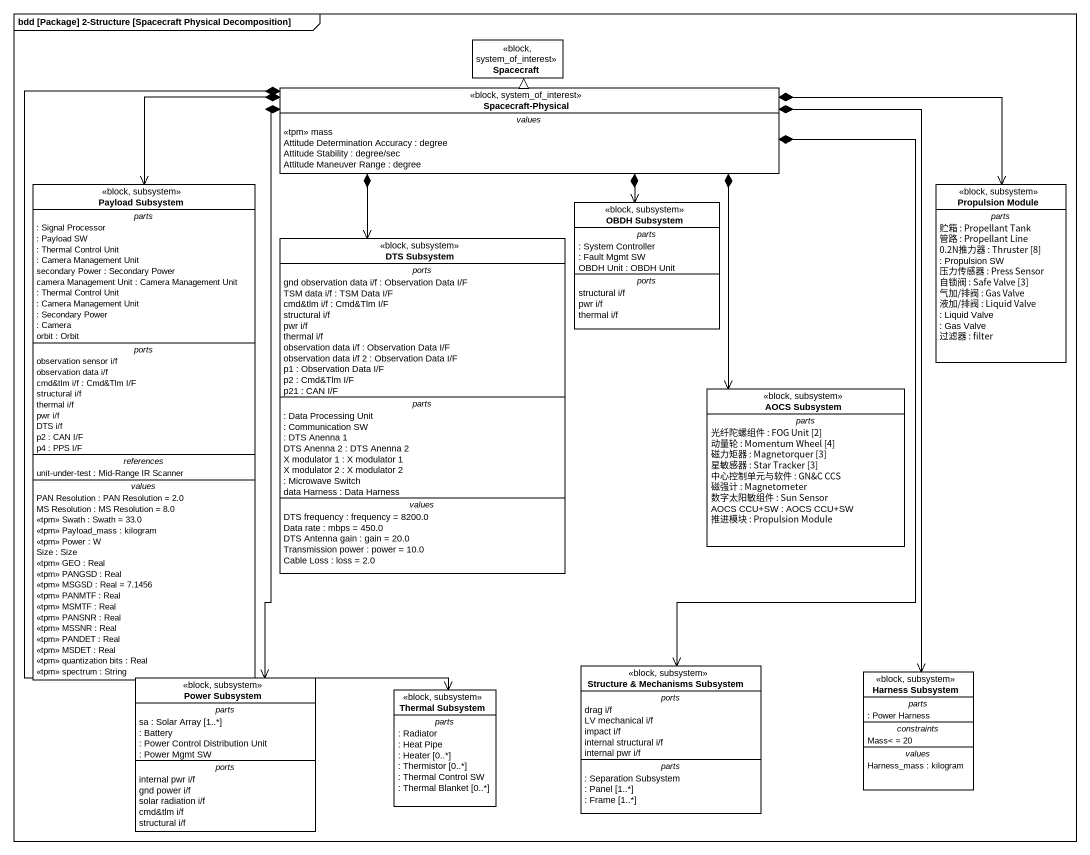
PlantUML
@startuml
mainframe bdd [Package] 2-Structure [Spacecraft Physical Decomposition]
hide circle
hide empty members
class Spacecraft <<block, system_of_interest>>
class "Spacecraft-Physical" as Spacecraft_Physical <<block, system_of_interest>> {
  -- values --
  <<tpm>> mass
  Attitude Determination Accuracy : degree
  Attitude Stability : degree/sec
  Attitude Maneuver Range : degree
}
class "Payload Subsystem" as Payload_Subsystem <<block, subsystem>> {
  -- parts --
  : Signal Processor
  : Payload SW
  : Thermal Control Unit
  : Camera Management Unit
  secondary Power : Secondary Power
  camera Management Unit : Camera Management Unit
  : Thermal Control Unit
  : Camera Management Unit
  : Secondary Power
  : Camera
  orbit : Orbit
  -- ports --
  observation sensor i/f
  observation data i/f
  cmd&tlm i/f : Cmd&Tlm I/F
  structural i/f
  thermal i/f
  pwr i/f
  DTS i/f
  p2 : CAN I/F
  p4 : PPS I/F
  -- references --
  unit-under-test : Mid-Range IR Scanner
  -- values --
  PAN Resolution : PAN Resolution = 2.0
  MS Resolution : MS Resolution = 8.0
  <<tpm>> Swath : Swath = 33.0
  <<tpm>> Payload_mass : kilogram
  <<tpm>> Power : W
  Size : Size
  <<tpm>> GEO : Real
  <<tpm>> PANGSD : Real
  <<tpm>> MSGSD : Real = 7.1456
  <<tpm>> PANMTF : Real
  <<tpm>> MSMTF : Real
  <<tpm>> PANSNR : Real
  <<tpm>> MSSNR : Real
  <<tpm>> PANDET : Real
  <<tpm>> MSDET : Real
  <<tpm>> quantization bits : Real
  <<tpm>> spectrum : String
}
class "Propulsion Module" as Propulsion_Module <<block, subsystem>> {
  -- parts --
  贮箱 : Propellant Tank
  管路 : Propellant Line
  0.2N推力器 : Thruster [8]
  : Propulsion SW
  压力传感器 : Press Sensor
  自锁阀 : Safe Valve [3]
  气加/排阀 : Gas Valve
  液加/排阀 : Liquid Valve
  : Liquid Valve
  : Gas Valve
  过滤器 : filter
}
class "DTS Subsystem" as DTS_Subsystem <<block, subsystem>> {
  -- ports --
  gnd observation data i/f : Observation Data I/F
  TSM data i/f : TSM Data I/F
  cmd&tlm i/f : Cmd&Tlm I/F
  structural i/f
  pwr i/f
  thermal i/f
  observation data i/f : Observation Data I/F
  observation data i/f 2 : Observation Data I/F
  p1 : Observation Data I/F
  p2 : Cmd&Tlm I/F
  p21 : CAN I/F
  -- parts --
  : Data Processing Unit
  : Communication SW
  : DTS Anenna 1
  DTS Anenna 2 : DTS Anenna 2
  X modulator 1 : X modulator 1
  X modulator 2 : X modulator 2
  : Microwave Switch
  data Harness : Data Harness
  -- values --
  DTS frequency : frequency = 8200.0
  Data rate : mbps = 450.0
  DTS Antenna gain : gain = 20.0
  Transmission power : power = 10.0
  Cable Loss : loss = 2.0
}
class "OBDH Subsystem" as OBDH_Subsystem <<block, subsystem>> {
  -- parts --
  : System Controller
  : Fault Mgmt SW
  OBDH Unit : OBDH Unit
  -- ports --
  structural i/f
  pwr i/f
  thermal i/f
}
class "AOCS Subsystem" as AOCS_Subsystem <<block, subsystem>> {
  -- parts --
  光纤陀螺组件 : FOG Unit [2]
  动量轮 : Momentum Wheel [4]
  磁力矩器 : Magnetorquer [3]
  星敏感器 : Star Tracker [3]
  中心控制单元与软件 : GN&C CCS
  磁强计 : Magnetometer
  数字太阳敏组件 : Sun Sensor
  AOCS CCU+SW : AOCS CCU+SW
  推进模块 : Propulsion Module
}
class "Structure & Mechanisms Subsystem" as Structure_Mechanisms <<block, subsystem>> {
  -- ports --
  drag i/f
  LV mechanical i/f
  impact i/f
  internal structural i/f
  internal pwr i/f
  -- parts --
  : Separation Subsystem
  : Panel [1..*]
  : Frame [1..*]
}
class "Power Subsystem" as Power_Subsystem <<block, subsystem>> {
  -- parts --
  sa : Solar Array [1..*]
  : Battery
  : Power Control Distribution Unit
  : Power Mgmt SW
  -- ports --
  internal pwr i/f
  gnd power i/f
  solar radiation i/f
  cmd&tlm i/f
  structural i/f
}
class "Thermal Subsystem" as Thermal_Subsystem <<block, subsystem>> {
  -- parts --
  : Radiator
  : Heat Pipe
  : Heater [0..*]
  : Thermistor [0..*]
  : Thermal Control SW
  : Thermal Blanket [0..*]
}
class "Harness Subsystem" as Harness_Subsystem <<block, subsystem>> {
  -- parts --
  : Power Harness
  -- constraints --
  Mass< = 20
  -- values --
  Harness_mass : kilogram
}
Spacecraft_Physical -up-|> Spacecraft
Spacecraft_Physical *--> Payload_Subsystem
Spacecraft_Physical *-right-> Propulsion_Module
Spacecraft_Physical *--> DTS_Subsystem
Spacecraft_Physical *--> OBDH_Subsystem
Spacecraft_Physical *--> AOCS_Subsystem
Spacecraft_Physical *--> Structure_Mechanisms
Spacecraft_Physical *--> Power_Subsystem
Spacecraft_Physical *--> Thermal_Subsystem
Spacecraft_Physical *--> Harness_Subsystem
@enduml
